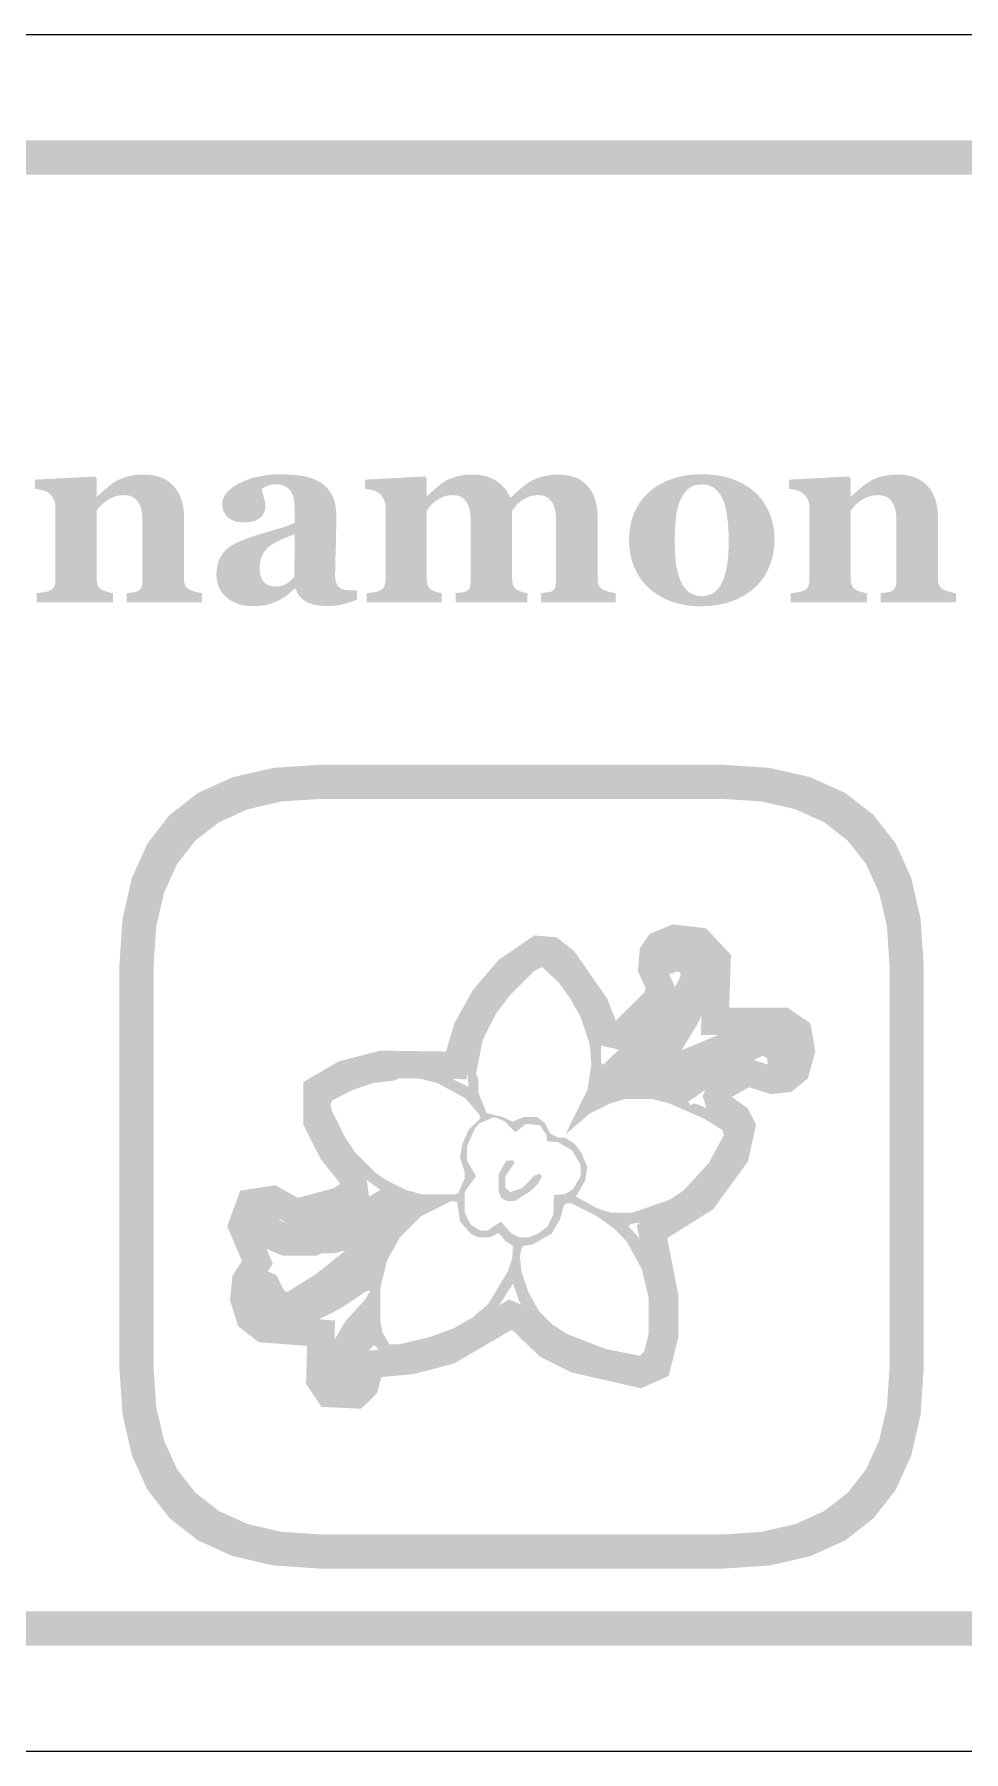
# Model space of a CAD drawing. Header units: millimetres. Extents: x 6 to 441, y 6 to 299.
# Drawn here: x 297.91 to 308.77, y 45.96 to 66.04 of the extents above; entities that cross this region are included whole.
import ezdxf

# ---------------------------------------------------------------- set-up
doc = ezdxf.new("R2010")
doc.units = ezdxf.units.MM
doc.layers.add('CUT', color=1, linetype='Continuous')
doc.layers.add('RASTER', color=7, linetype='Continuous')

msp = doc.modelspace()

# ---------------------------------------------------------------- hatches: boundary and pattern name
at = {"layer": 'RASTER'}
h = msp.add_hatch(color=7, dxfattribs=at)
h.paths.add_polyline_path([(283.2, 62.6), (283.234, 63.116), (283.338, 63.563), (283.509, 63.941), (283.75, 64.25), (284.059, 64.491), (284.438, 64.662), (284.884, 64.766), (285.4, 64.8), (342.6, 64.8), (343.116, 64.766), (343.563, 64.663), (343.941, 64.491), (344.25, 64.25), (344.491, 63.941), (344.663, 63.563), (344.766, 63.116), (344.8, 62.6), (344.8, 49.4), (344.766, 48.884), (344.662, 48.438), (344.491, 48.059), (344.25, 47.75), (343.941, 47.509), (343.563, 47.337), (343.116, 47.234), (342.6, 47.2), (285.4, 47.2), (284.884, 47.234), (284.438, 47.337), (284.059, 47.509), (283.75, 47.75), (283.509, 48.059), (283.338, 48.438), (283.234, 48.884), (283.2, 49.4)])
h.paths.add_polyline_path([(283.6, 62.6), (283.6, 49.4), (283.628, 48.978), (283.713, 48.613), (283.853, 48.303), (284.05, 48.05), (284.303, 47.853), (284.612, 47.713), (284.978, 47.628), (285.4, 47.6), (342.6, 47.6), (343.022, 47.628), (343.388, 47.713), (343.697, 47.853), (343.95, 48.05), (344.147, 48.303), (344.287, 48.613), (344.372, 48.978), (344.4, 49.4), (344.4, 62.6), (344.372, 63.022), (344.287, 63.387), (344.147, 63.697), (343.95, 63.95), (343.697, 64.147), (343.388, 64.288), (343.022, 64.372), (342.6, 64.4), (285.4, 64.4), (284.978, 64.372), (284.612, 64.288), (284.303, 64.147), (284.05, 63.95), (283.853, 63.697), (283.713, 63.387), (283.628, 63.022), (283.6, 62.6)], flags=0)
for points in [[(299.867, 59.4), (298.985, 59.4), (298.985, 59.507), (298.992, 59.508), (299, 59.508), (299.008, 59.509), (299.016, 59.51), (299.025, 59.511), (299.034, 59.512), (299.043, 59.513), (299.053, 59.514), (299.062, 59.515), (299.071, 59.517), (299.08, 59.518), (299.088, 59.52), (299.095, 59.522), (299.101, 59.524), (299.107, 59.526), (299.113, 59.529), (299.12, 59.533), (299.127, 59.538), (299.133, 59.543), (299.139, 59.549), (299.144, 59.555), (299.149, 59.561), (299.153, 59.568), (299.157, 59.576), (299.16, 59.584), (299.163, 59.593), (299.165, 59.603), (299.167, 59.614), (299.168, 59.626), (299.169, 59.638), (299.17, 59.652), (299.17, 59.667), (299.17, 60.352), (299.169, 60.388), (299.166, 60.422), (299.162, 60.454), (299.156, 60.483), (299.148, 60.51), (299.139, 60.535), (299.128, 60.557), (299.115, 60.577), (299.1, 60.595), (299.084, 60.61), (299.066, 60.623), (299.047, 60.634), (299.026, 60.642), (299.003, 60.648), (298.979, 60.651), (298.953, 60.652), (298.939, 60.652), (298.924, 60.651), (298.91, 60.65), (298.897, 60.648), (298.883, 60.646), (298.87, 60.643), (298.857, 60.639), (298.844, 60.635), (298.831, 60.63), (298.819, 60.625), (298.806, 60.619), (298.794, 60.613), (298.782, 60.607), (298.769, 60.599), (298.757, 60.592), (298.745, 60.584), (298.735, 60.576), (298.725, 60.569), (298.716, 60.561), (298.707, 60.554), (298.699, 60.546), (298.691, 60.539), (298.684, 60.531), (298.677, 60.524), (298.671, 60.516), (298.665, 60.509), (298.659, 60.501), (298.653, 60.495), (298.648, 60.488), (298.643, 60.482), (298.638, 60.475), (298.634, 60.469), (298.634, 59.683), (298.634, 59.67), (298.635, 59.658), (298.636, 59.647), (298.637, 59.636), (298.64, 59.625), (298.642, 59.615), (298.645, 59.606), (298.648, 59.597), (298.652, 59.589), (298.657, 59.581), (298.662, 59.574), (298.668, 59.567), (298.674, 59.561), (298.681, 59.555), (298.689, 59.55), (298.697, 59.545), (298.703, 59.542), (298.709, 59.539), (298.716, 59.536), (298.723, 59.533), (298.731, 59.53), (298.739, 59.527), (298.747, 59.524), (298.755, 59.522), (298.764, 59.519), (298.773, 59.517), (298.782, 59.515), (298.79, 59.513), (298.799, 59.511), (298.807, 59.509), (298.816, 59.508), (298.824, 59.507), (298.824, 59.4), (297.934, 59.4), (297.934, 59.507), (297.943, 59.508), (297.952, 59.509), (297.961, 59.509), (297.97, 59.51), (297.98, 59.511), (297.989, 59.513), (297.998, 59.514), (298.008, 59.515), (298.017, 59.516), (298.026, 59.518), (298.034, 59.519), (298.042, 59.521), (298.05, 59.523), (298.057, 59.525), (298.065, 59.527), (298.071, 59.529), (298.083, 59.533), (298.093, 59.538), (298.102, 59.543), (298.111, 59.549), (298.118, 59.556), (298.125, 59.563), (298.131, 59.571), (298.136, 59.579), (298.14, 59.587), (298.143, 59.597), (298.146, 59.607), (298.149, 59.618), (298.151, 59.629), (298.152, 59.641), (298.153, 59.653), (298.153, 59.667), (298.153, 60.519), (298.153, 60.53), (298.152, 60.542), (298.15, 60.553), (298.147, 60.564), (298.144, 60.575), (298.14, 60.586), (298.135, 60.597), (298.13, 60.608), (298.124, 60.619), (298.117, 60.629), (298.11, 60.639), (298.103, 60.648), (298.095, 60.657), (298.086, 60.665), (298.078, 60.673), (298.068, 60.68), (298.062, 60.685), (298.054, 60.689), (298.047, 60.693), (298.039, 60.696), (298.03, 60.7), (298.021, 60.703), (298.012, 60.707), (298.002, 60.71), (297.992, 60.712), (297.981, 60.715), (297.97, 60.717), (297.959, 60.719), (297.948, 60.721), (297.937, 60.723), (297.925, 60.724), (297.913, 60.726), (297.913, 60.833), (298.612, 60.871), (298.634, 60.849), (298.634, 60.636), (298.64, 60.636), (298.65, 60.646), (298.661, 60.656), (298.673, 60.666), (298.685, 60.677), (298.698, 60.688), (298.711, 60.699), (298.725, 60.712), (298.739, 60.724), (298.754, 60.737), (298.768, 60.749), (298.782, 60.76), (298.796, 60.771), (298.809, 60.781), (298.822, 60.79), (298.835, 60.799), (298.848, 60.808), (298.862, 60.816), (298.877, 60.825), (298.893, 60.833), (298.91, 60.84), (298.929, 60.848), (298.948, 60.855), (298.968, 60.861), (298.99, 60.868), (299.012, 60.874), (299.034, 60.879), (299.057, 60.883), (299.081, 60.886), (299.104, 60.889), (299.128, 60.891), (299.153, 60.892), (299.177, 60.893), (299.235, 60.891), (299.289, 60.884), (299.34, 60.874), (299.386, 60.859), (299.429, 60.84), (299.468, 60.816), (299.504, 60.789), (299.535, 60.757), (299.563, 60.722), (299.588, 60.684), (299.608, 60.643), (299.625, 60.6), (299.638, 60.553), (299.647, 60.504), (299.653, 60.452), (299.655, 60.398), (299.655, 59.68), (299.655, 59.667), (299.656, 59.654), (299.657, 59.642), (299.659, 59.631), (299.661, 59.621), (299.664, 59.611), (299.667, 59.602), (299.671, 59.593), (299.675, 59.586), (299.681, 59.578), (299.687, 59.571), (299.694, 59.564), (299.702, 59.558), (299.711, 59.552), (299.72, 59.547), (299.731, 59.542), (299.737, 59.54), (299.743, 59.537), (299.75, 59.534), (299.757, 59.532), (299.765, 59.529), (299.772, 59.527), (299.78, 59.524), (299.789, 59.522), (299.798, 59.519), (299.807, 59.517), (299.816, 59.515), (299.826, 59.513), (299.836, 59.511), (299.846, 59.509), (299.856, 59.508), (299.867, 59.507)], [(304.701, 59.4), (303.828, 59.4), (303.828, 59.507), (303.836, 59.508), (303.844, 59.509), (303.853, 59.51), (303.861, 59.511), (303.87, 59.512), (303.878, 59.513), (303.887, 59.514), (303.896, 59.514), (303.904, 59.515), (303.912, 59.516), (303.92, 59.518), (303.928, 59.519), (303.935, 59.521), (303.942, 59.524), (303.948, 59.526), (303.954, 59.529), (303.962, 59.533), (303.969, 59.537), (303.975, 59.543), (303.98, 59.548), (303.985, 59.555), (303.989, 59.562), (303.993, 59.57), (303.995, 59.578), (303.997, 59.587), (303.999, 59.596), (304, 59.607), (304.002, 59.617), (304.003, 59.629), (304.003, 59.641), (304.004, 59.653), (304.004, 59.667), (304.004, 60.351), (304.003, 60.387), (304.001, 60.421), (303.996, 60.453), (303.991, 60.483), (303.983, 60.51), (303.974, 60.535), (303.963, 60.557), (303.95, 60.577), (303.936, 60.595), (303.921, 60.61), (303.904, 60.623), (303.885, 60.634), (303.866, 60.642), (303.844, 60.648), (303.822, 60.651), (303.797, 60.652), (303.782, 60.652), (303.767, 60.651), (303.752, 60.65), (303.738, 60.647), (303.724, 60.645), (303.711, 60.641), (303.698, 60.637), (303.685, 60.633), (303.673, 60.628), (303.661, 60.622), (303.65, 60.616), (303.638, 60.611), (303.627, 60.604), (303.616, 60.598), (303.606, 60.591), (303.595, 60.584), (303.585, 60.576), (303.575, 60.568), (303.566, 60.561), (303.557, 60.553), (303.55, 60.545), (303.542, 60.537), (303.535, 60.53), (303.529, 60.522), (303.524, 60.515), (303.518, 60.507), (303.513, 60.5), (303.508, 60.494), (303.503, 60.487), (303.498, 60.481), (303.494, 60.475), (303.49, 60.469), (303.49, 59.683), (303.49, 59.67), (303.491, 59.658), (303.491, 59.646), (303.493, 59.635), (303.495, 59.625), (303.497, 59.615), (303.499, 59.606), (303.502, 59.597), (303.506, 59.589), (303.51, 59.581), (303.515, 59.574), (303.52, 59.568), (303.526, 59.561), (303.533, 59.555), (303.54, 59.55), (303.548, 59.545), (303.554, 59.542), (303.56, 59.539), (303.567, 59.536), (303.573, 59.533), (303.58, 59.53), (303.587, 59.527), (303.594, 59.524), (303.602, 59.522), (303.609, 59.519), (303.617, 59.517), (303.625, 59.515), (303.633, 59.513), (303.641, 59.511), (303.649, 59.509), (303.657, 59.508), (303.666, 59.507), (303.666, 59.4), (302.829, 59.4), (302.829, 59.507), (302.836, 59.508), (302.844, 59.508), (302.852, 59.509), (302.86, 59.51), (302.868, 59.511), (302.877, 59.512), (302.887, 59.513), (302.896, 59.514), (302.906, 59.515), (302.915, 59.517), (302.923, 59.518), (302.931, 59.52), (302.938, 59.522), (302.944, 59.524), (302.95, 59.526), (302.955, 59.529), (302.962, 59.533), (302.969, 59.538), (302.975, 59.543), (302.981, 59.549), (302.985, 59.555), (302.989, 59.561), (302.993, 59.568), (302.995, 59.576), (302.998, 59.584), (303, 59.593), (303.001, 59.603), (303.003, 59.614), (303.004, 59.626), (303.004, 59.638), (303.005, 59.652), (303.005, 59.667), (303.005, 60.351), (303.004, 60.387), (303.002, 60.421), (302.997, 60.453), (302.992, 60.483), (302.984, 60.51), (302.975, 60.535), (302.964, 60.557), (302.951, 60.577), (302.937, 60.595), (302.922, 60.61), (302.905, 60.623), (302.886, 60.634), (302.867, 60.642), (302.845, 60.648), (302.823, 60.651), (302.798, 60.652), (302.783, 60.652), (302.768, 60.651), (302.753, 60.65), (302.739, 60.647), (302.725, 60.645), (302.712, 60.641), (302.699, 60.637), (302.686, 60.633), (302.674, 60.628), (302.662, 60.622), (302.651, 60.616), (302.639, 60.611), (302.628, 60.604), (302.617, 60.598), (302.607, 60.591), (302.596, 60.584), (302.586, 60.576), (302.576, 60.568), (302.567, 60.561), (302.558, 60.553), (302.551, 60.545), (302.543, 60.537), (302.536, 60.53), (302.53, 60.522), (302.525, 60.515), (302.519, 60.507), (302.514, 60.5), (302.509, 60.494), (302.504, 60.487), (302.499, 60.481), (302.495, 60.475), (302.491, 60.469), (302.491, 59.683), (302.491, 59.67), (302.492, 59.658), (302.493, 59.647), (302.494, 59.636), (302.496, 59.625), (302.498, 59.616), (302.501, 59.606), (302.504, 59.598), (302.508, 59.59), (302.512, 59.582), (302.517, 59.575), (302.522, 59.568), (302.528, 59.561), (302.535, 59.555), (302.543, 59.55), (302.551, 59.545), (302.557, 59.542), (302.563, 59.539), (302.569, 59.536), (302.576, 59.533), (302.583, 59.53), (302.59, 59.527), (302.597, 59.524), (302.604, 59.522), (302.612, 59.519), (302.619, 59.517), (302.627, 59.515), (302.635, 59.513), (302.643, 59.511), (302.651, 59.509), (302.66, 59.508), (302.668, 59.507), (302.668, 59.4), (301.791, 59.4), (301.791, 59.507), (301.8, 59.508), (301.809, 59.508), (301.819, 59.509), (301.828, 59.51), (301.838, 59.511), (301.847, 59.512), (301.856, 59.513), (301.865, 59.514), (301.874, 59.515), (301.883, 59.517), (301.891, 59.518), (301.899, 59.52), (301.907, 59.522), (301.914, 59.524), (301.921, 59.526), (301.928, 59.529), (301.939, 59.534), (301.95, 59.539), (301.959, 59.544), (301.968, 59.55), (301.975, 59.557), (301.982, 59.564), (301.988, 59.571), (301.993, 59.579), (301.997, 59.588), (302, 59.597), (302.003, 59.607), (302.006, 59.618), (302.008, 59.629), (302.009, 59.641), (302.01, 59.653), (302.01, 59.667), (302.01, 60.519), (302.01, 60.531), (302.009, 60.542), (302.007, 60.554), (302.004, 60.565), (302.001, 60.577), (301.996, 60.588), (301.991, 60.599), (301.985, 60.611), (301.979, 60.622), (301.972, 60.632), (301.965, 60.641), (301.958, 60.65), (301.95, 60.659), (301.942, 60.667), (301.934, 60.674), (301.925, 60.68), (301.918, 60.685), (301.911, 60.689), (301.904, 60.693), (301.895, 60.696), (301.887, 60.7), (301.878, 60.703), (301.868, 60.707), (301.859, 60.71), (301.848, 60.712), (301.838, 60.715), (301.827, 60.717), (301.816, 60.719), (301.805, 60.721), (301.794, 60.723), (301.782, 60.724), (301.77, 60.726), (301.77, 60.833), (302.469, 60.871), (302.491, 60.849), (302.491, 60.642), (302.497, 60.642), (302.507, 60.652), (302.518, 60.661), (302.53, 60.672), (302.541, 60.682), (302.554, 60.693), (302.567, 60.705), (302.58, 60.717), (302.594, 60.729), (302.608, 60.742), (302.622, 60.753), (302.635, 60.764), (302.649, 60.775), (302.662, 60.785), (302.675, 60.794), (302.688, 60.803), (302.7, 60.811), (302.714, 60.819), (302.729, 60.827), (302.745, 60.835), (302.762, 60.843), (302.78, 60.85), (302.799, 60.857), (302.819, 60.863), (302.839, 60.869), (302.861, 60.875), (302.883, 60.879), (302.905, 60.884), (302.928, 60.887), (302.952, 60.889), (302.976, 60.891), (303, 60.892), (303.025, 60.893), (303.066, 60.892), (303.105, 60.888), (303.143, 60.882), (303.179, 60.875), (303.213, 60.864), (303.245, 60.852), (303.276, 60.837), (303.304, 60.82), (303.331, 60.801), (303.356, 60.781), (303.379, 60.759), (303.4, 60.736), (303.419, 60.711), (303.436, 60.685), (303.451, 60.657), (303.463, 60.628), (303.477, 60.628), (303.487, 60.638), (303.499, 60.648), (303.511, 60.659), (303.524, 60.671), (303.537, 60.682), (303.551, 60.695), (303.565, 60.707), (303.581, 60.721), (303.596, 60.734), (303.611, 60.746), (303.625, 60.758), (303.64, 60.769), (303.653, 60.779), (303.667, 60.789), (303.68, 60.798), (303.693, 60.806), (303.708, 60.815), (303.724, 60.824), (303.741, 60.832), (303.758, 60.84), (303.777, 60.847), (303.797, 60.855), (303.817, 60.861), (303.839, 60.868), (303.861, 60.874), (303.884, 60.879), (303.907, 60.883), (303.931, 60.886), (303.955, 60.889), (303.979, 60.891), (304.004, 60.892), (304.029, 60.893), (304.083, 60.891), (304.133, 60.885), (304.18, 60.874), (304.225, 60.86), (304.266, 60.842), (304.303, 60.819), (304.338, 60.793), (304.369, 60.762), (304.397, 60.728), (304.422, 60.69), (304.442, 60.649), (304.459, 60.604), (304.472, 60.556), (304.481, 60.505), (304.487, 60.45), (304.489, 60.392), (304.489, 59.68), (304.489, 59.667), (304.49, 59.654), (304.491, 59.642), (304.493, 59.631), (304.495, 59.62), (304.498, 59.61), (304.501, 59.601), (304.505, 59.593), (304.509, 59.585), (304.515, 59.577), (304.521, 59.57), (304.528, 59.564), (304.535, 59.557), (304.544, 59.552), (304.553, 59.547), (304.563, 59.542), (304.57, 59.54), (304.576, 59.537), (304.583, 59.534), (304.59, 59.532), (304.597, 59.529), (304.605, 59.527), (304.613, 59.524), (304.621, 59.522), (304.63, 59.519), (304.639, 59.517), (304.649, 59.515), (304.659, 59.513), (304.669, 59.511), (304.679, 59.509), (304.69, 59.508), (304.701, 59.507)], [(308.678, 59.4), (307.796, 59.4), (307.796, 59.507), (307.804, 59.508), (307.811, 59.508), (307.819, 59.509), (307.827, 59.51), (307.836, 59.511), (307.845, 59.512), (307.854, 59.513), (307.864, 59.514), (307.873, 59.515), (307.882, 59.517), (307.891, 59.518), (307.899, 59.52), (307.906, 59.522), (307.912, 59.524), (307.918, 59.526), (307.924, 59.529), (307.931, 59.533), (307.938, 59.538), (307.944, 59.543), (307.95, 59.549), (307.955, 59.555), (307.96, 59.561), (307.964, 59.568), (307.968, 59.576), (307.971, 59.584), (307.974, 59.593), (307.976, 59.603), (307.978, 59.614), (307.979, 59.626), (307.98, 59.638), (307.981, 59.652), (307.981, 59.667), (307.981, 60.352), (307.98, 60.388), (307.978, 60.422), (307.973, 60.454), (307.967, 60.483), (307.959, 60.51), (307.95, 60.535), (307.939, 60.557), (307.926, 60.577), (307.911, 60.595), (307.895, 60.61), (307.878, 60.623), (307.858, 60.634), (307.837, 60.642), (307.814, 60.648), (307.79, 60.651), (307.764, 60.652), (307.75, 60.652), (307.735, 60.651), (307.721, 60.65), (307.708, 60.648), (307.694, 60.646), (307.681, 60.643), (307.668, 60.639), (307.655, 60.635), (307.642, 60.63), (307.63, 60.625), (307.617, 60.619), (307.605, 60.613), (307.593, 60.607), (307.58, 60.599), (307.568, 60.592), (307.556, 60.584), (307.546, 60.576), (307.536, 60.569), (307.527, 60.561), (307.518, 60.554), (307.51, 60.546), (307.502, 60.539), (307.495, 60.531), (307.488, 60.524), (307.482, 60.516), (307.476, 60.509), (307.47, 60.501), (307.464, 60.495), (307.459, 60.488), (307.454, 60.482), (307.449, 60.475), (307.445, 60.469), (307.445, 59.683), (307.445, 59.67), (307.446, 59.658), (307.447, 59.647), (307.448, 59.636), (307.451, 59.625), (307.453, 59.615), (307.456, 59.606), (307.459, 59.597), (307.463, 59.589), (307.468, 59.581), (307.473, 59.574), (307.479, 59.567), (307.485, 59.561), (307.492, 59.555), (307.5, 59.55), (307.508, 59.545), (307.514, 59.542), (307.52, 59.539), (307.527, 59.536), (307.534, 59.533), (307.542, 59.53), (307.55, 59.527), (307.558, 59.524), (307.566, 59.522), (307.575, 59.519), (307.584, 59.517), (307.593, 59.515), (307.601, 59.513), (307.61, 59.511), (307.618, 59.509), (307.627, 59.508), (307.635, 59.507), (307.635, 59.4), (306.745, 59.4), (306.745, 59.507), (306.754, 59.508), (306.763, 59.509), (306.772, 59.509), (306.781, 59.51), (306.791, 59.511), (306.8, 59.513), (306.809, 59.514), (306.819, 59.515), (306.828, 59.516), (306.837, 59.518), (306.845, 59.519), (306.853, 59.521), (306.861, 59.523), (306.868, 59.525), (306.876, 59.527), (306.882, 59.529), (306.894, 59.533), (306.904, 59.538), (306.913, 59.543), (306.922, 59.549), (306.929, 59.556), (306.936, 59.563), (306.942, 59.571), (306.947, 59.579), (306.951, 59.587), (306.954, 59.597), (306.957, 59.607), (306.96, 59.618), (306.962, 59.629), (306.963, 59.641), (306.964, 59.653), (306.964, 59.667), (306.964, 60.519), (306.964, 60.53), (306.963, 60.542), (306.961, 60.553), (306.958, 60.564), (306.955, 60.575), (306.951, 60.586), (306.946, 60.597), (306.941, 60.608), (306.935, 60.619), (306.928, 60.629), (306.921, 60.639), (306.914, 60.648), (306.906, 60.657), (306.898, 60.665), (306.889, 60.673), (306.879, 60.68), (306.873, 60.685), (306.865, 60.689), (306.858, 60.693), (306.85, 60.696), (306.841, 60.7), (306.832, 60.703), (306.823, 60.707), (306.813, 60.71), (306.803, 60.712), (306.792, 60.715), (306.781, 60.717), (306.77, 60.719), (306.759, 60.721), (306.748, 60.723), (306.736, 60.724), (306.724, 60.726), (306.724, 60.833), (307.423, 60.871), (307.445, 60.849), (307.445, 60.636), (307.451, 60.636), (307.461, 60.646), (307.472, 60.656), (307.484, 60.666), (307.496, 60.677), (307.509, 60.688), (307.522, 60.699), (307.536, 60.712), (307.55, 60.724), (307.565, 60.737), (307.579, 60.749), (307.593, 60.76), (307.607, 60.771), (307.62, 60.781), (307.633, 60.79), (307.646, 60.799), (307.659, 60.808), (307.673, 60.816), (307.688, 60.825), (307.704, 60.833), (307.721, 60.84), (307.74, 60.848), (307.759, 60.855), (307.779, 60.861), (307.801, 60.868), (307.823, 60.874), (307.845, 60.879), (307.868, 60.883), (307.892, 60.886), (307.915, 60.889), (307.939, 60.891), (307.964, 60.892), (307.988, 60.893), (308.046, 60.891), (308.1, 60.884), (308.151, 60.874), (308.197, 60.859), (308.24, 60.84), (308.279, 60.816), (308.315, 60.789), (308.346, 60.757), (308.374, 60.722), (308.399, 60.684), (308.419, 60.643), (308.436, 60.6), (308.449, 60.553), (308.458, 60.504), (308.464, 60.452), (308.466, 60.398), (308.466, 59.68), (308.466, 59.667), (308.467, 59.654), (308.468, 59.642), (308.47, 59.631), (308.472, 59.621), (308.475, 59.611), (308.478, 59.602), (308.482, 59.593), (308.486, 59.586), (308.492, 59.578), (308.498, 59.571), (308.505, 59.564), (308.513, 59.558), (308.522, 59.552), (308.531, 59.547), (308.542, 59.542), (308.548, 59.54), (308.554, 59.537), (308.561, 59.534), (308.568, 59.532), (308.576, 59.529), (308.583, 59.527), (308.591, 59.524), (308.6, 59.522), (308.609, 59.519), (308.618, 59.517), (308.627, 59.515), (308.637, 59.513), (308.647, 59.511), (308.657, 59.509), (308.667, 59.508), (308.678, 59.507)]]:
    msp.add_hatch(color=7, dxfattribs=at).paths.add_polyline_path(points)
h = msp.add_hatch(color=7, dxfattribs=at)
h.paths.add_polyline_path([(301.678, 59.431), (301.661, 59.424), (301.644, 59.417), (301.626, 59.411), (301.607, 59.404), (301.588, 59.398), (301.568, 59.391), (301.547, 59.385), (301.525, 59.379), (301.503, 59.374), (301.481, 59.369), (301.458, 59.365), (301.435, 59.362), (301.412, 59.359), (301.388, 59.358), (301.364, 59.356), (301.339, 59.356), (301.296, 59.357), (301.255, 59.359), (301.218, 59.364), (301.183, 59.369), (301.151, 59.377), (301.123, 59.386), (301.097, 59.397), (301.074, 59.41), (301.054, 59.424), (301.035, 59.439), (301.018, 59.456), (301.003, 59.475), (300.989, 59.494), (300.977, 59.516), (300.967, 59.538), (300.958, 59.563), (300.95, 59.563), (300.937, 59.55), (300.925, 59.539), (300.913, 59.527), (300.901, 59.516), (300.889, 59.506), (300.877, 59.496), (300.865, 59.487), (300.854, 59.478), (300.842, 59.469), (300.83, 59.461), (300.818, 59.453), (300.806, 59.445), (300.794, 59.438), (300.781, 59.431), (300.768, 59.424), (300.755, 59.418), (300.738, 59.41), (300.721, 59.403), (300.704, 59.396), (300.687, 59.39), (300.671, 59.384), (300.654, 59.379), (300.638, 59.374), (300.622, 59.37), (300.606, 59.366), (300.587, 59.363), (300.567, 59.361), (300.546, 59.358), (300.523, 59.357), (300.498, 59.356), (300.472, 59.355), (300.444, 59.355), (300.403, 59.356), (300.362, 59.361), (300.324, 59.369), (300.287, 59.38), (300.251, 59.394), (300.217, 59.411), (300.185, 59.431), (300.154, 59.455), (300.126, 59.481), (300.102, 59.509), (300.081, 59.539), (300.064, 59.572), (300.051, 59.606), (300.042, 59.642), (300.036, 59.68), (300.034, 59.721), (300.035, 59.744), (300.036, 59.767), (300.038, 59.788), (300.041, 59.809), (300.044, 59.829), (300.049, 59.848), (300.054, 59.866), (300.061, 59.883), (300.067, 59.899), (300.075, 59.915), (300.083, 59.93), (300.092, 59.945), (300.102, 59.96), (300.112, 59.974), (300.124, 59.988), (300.135, 60.001), (300.146, 60.012), (300.158, 60.023), (300.17, 60.033), (300.183, 60.043), (300.196, 60.053), (300.209, 60.062), (300.223, 60.07), (300.237, 60.078), (300.252, 60.086), (300.267, 60.093), (300.282, 60.101), (300.298, 60.108), (300.314, 60.115), (300.33, 60.122), (300.347, 60.129), (300.364, 60.135), (300.398, 60.147), (300.433, 60.16), (300.47, 60.172), (300.509, 60.185), (300.549, 60.197), (300.591, 60.21), (300.635, 60.223), (300.68, 60.236), (300.725, 60.249), (300.766, 60.261), (300.805, 60.273), (300.84, 60.285), (300.872, 60.296), (300.901, 60.308), (300.927, 60.318), (300.95, 60.329), (300.95, 60.469), (300.95, 60.479), (300.949, 60.489), (300.949, 60.5), (300.948, 60.512), (300.947, 60.524), (300.946, 60.537), (300.945, 60.551), (300.944, 60.566), (300.942, 60.581), (300.94, 60.595), (300.938, 60.608), (300.935, 60.621), (300.931, 60.634), (300.928, 60.645), (300.924, 60.657), (300.919, 60.667), (300.913, 60.679), (300.907, 60.69), (300.9, 60.7), (300.893, 60.71), (300.884, 60.72), (300.875, 60.729), (300.865, 60.738), (300.854, 60.746), (300.843, 60.754), (300.831, 60.76), (300.818, 60.766), (300.804, 60.77), (300.789, 60.774), (300.773, 60.776), (300.756, 60.778), (300.739, 60.778), (300.723, 60.778), (300.708, 60.777), (300.693, 60.776), (300.68, 60.774), (300.667, 60.771), (300.654, 60.768), (300.642, 60.764), (300.631, 60.76), (300.621, 60.756), (300.611, 60.751), (300.601, 60.746), (300.592, 60.742), (300.584, 60.737), (300.576, 60.732), (300.568, 60.728), (300.562, 60.723), (300.563, 60.715), (300.565, 60.706), (300.567, 60.696), (300.57, 60.686), (300.573, 60.674), (300.577, 60.662), (300.582, 60.648), (300.586, 60.633), (300.591, 60.618), (300.595, 60.604), (300.599, 60.589), (300.602, 60.574), (300.604, 60.56), (300.606, 60.546), (300.607, 60.532), (300.607, 60.518), (300.607, 60.511), (300.606, 60.504), (300.605, 60.497), (300.604, 60.49), (300.602, 60.482), (300.6, 60.473), (300.597, 60.465), (300.594, 60.455), (300.59, 60.446), (300.586, 60.438), (300.582, 60.43), (300.578, 60.422), (300.573, 60.415), (300.567, 60.408), (300.562, 60.402), (300.556, 60.396), (300.547, 60.389), (300.538, 60.382), (300.529, 60.376), (300.52, 60.37), (300.51, 60.365), (300.501, 60.36), (300.491, 60.355), (300.48, 60.351), (300.469, 60.347), (300.457, 60.344), (300.443, 60.341), (300.427, 60.339), (300.411, 60.337), (300.392, 60.336), (300.373, 60.335), (300.352, 60.335), (300.322, 60.335), (300.294, 60.338), (300.268, 60.343), (300.244, 60.349), (300.222, 60.358), (300.201, 60.368), (300.183, 60.38), (300.166, 60.394), (300.151, 60.409), (300.138, 60.426), (300.128, 60.443), (300.119, 60.462), (300.112, 60.482), (300.107, 60.503), (300.104, 60.525), (300.103, 60.548), (300.104, 60.569), (300.107, 60.588), (300.112, 60.608), (300.119, 60.626), (300.128, 60.644), (300.14, 60.662), (300.153, 60.679), (300.168, 60.696), (300.185, 60.712), (300.203, 60.727), (300.221, 60.741), (300.241, 60.755), (300.261, 60.768), (300.282, 60.781), (300.304, 60.792), (300.327, 60.803), (300.351, 60.814), (300.375, 60.824), (300.4, 60.833), (300.426, 60.842), (300.453, 60.851), (300.481, 60.858), (300.51, 60.865), (300.54, 60.871), (300.569, 60.877), (300.599, 60.882), (300.627, 60.886), (300.655, 60.89), (300.683, 60.892), (300.71, 60.894), (300.736, 60.895), (300.762, 60.896), (300.797, 60.895), (300.832, 60.895), (300.865, 60.893), (300.898, 60.891), (300.931, 60.889), (300.962, 60.886), (300.993, 60.883), (301.023, 60.879), (301.052, 60.874), (301.081, 60.868), (301.109, 60.861), (301.136, 60.853), (301.162, 60.844), (301.188, 60.833), (301.213, 60.822), (301.237, 60.809), (301.259, 60.796), (301.28, 60.781), (301.3, 60.764), (301.318, 60.746), (301.336, 60.727), (301.352, 60.706), (301.367, 60.684), (301.381, 60.66), (301.394, 60.635), (301.404, 60.608), (301.414, 60.579), (301.421, 60.548), (301.427, 60.516), (301.431, 60.481), (301.434, 60.445), (301.435, 60.406), (301.434, 60.364), (301.434, 60.32), (301.434, 60.274), (301.433, 60.225), (301.432, 60.175), (301.431, 60.123), (301.43, 60.07), (301.428, 60.014), (301.426, 59.959), (301.425, 59.91), (301.424, 59.865), (301.423, 59.826), (301.422, 59.791), (301.422, 59.761), (301.421, 59.735), (301.421, 59.715), (301.422, 59.699), (301.423, 59.684), (301.424, 59.669), (301.426, 59.656), (301.429, 59.643), (301.433, 59.632), (301.437, 59.621), (301.441, 59.611), (301.446, 59.602), (301.452, 59.593), (301.459, 59.585), (301.466, 59.578), (301.474, 59.571), (301.483, 59.565), (301.492, 59.559), (301.502, 59.554), (301.509, 59.551), (301.516, 59.549), (301.525, 59.546), (301.534, 59.544), (301.544, 59.543), (301.555, 59.542), (301.567, 59.541), (301.58, 59.54), (301.594, 59.539), (301.606, 59.539), (301.619, 59.539), (301.631, 59.538), (301.643, 59.538), (301.655, 59.538), (301.667, 59.538), (301.678, 59.538)])
h.paths.add_polyline_path([(300.95, 60.194), (300.929, 60.187), (300.909, 60.18), (300.888, 60.172), (300.868, 60.164), (300.848, 60.156), (300.827, 60.148), (300.807, 60.139), (300.787, 60.13), (300.767, 60.121), (300.749, 60.112), (300.731, 60.103), (300.714, 60.093), (300.698, 60.084), (300.683, 60.074), (300.669, 60.065), (300.655, 60.055), (300.642, 60.044), (300.63, 60.033), (300.618, 60.021), (300.607, 60.008), (300.597, 59.995), (300.587, 59.98), (300.578, 59.966), (300.57, 59.95), (300.563, 59.934), (300.557, 59.917), (300.552, 59.899), (300.547, 59.881), (300.544, 59.862), (300.541, 59.842), (300.54, 59.821), (300.54, 59.8), (300.54, 59.772), (300.543, 59.747), (300.547, 59.723), (300.553, 59.701), (300.56, 59.682), (300.569, 59.664), (300.579, 59.648), (300.592, 59.634), (300.605, 59.622), (300.619, 59.612), (300.634, 59.603), (300.65, 59.596), (300.666, 59.59), (300.683, 59.586), (300.701, 59.584), (300.72, 59.583), (300.739, 59.584), (300.758, 59.585), (300.776, 59.588), (300.793, 59.591), (300.809, 59.596), (300.825, 59.602), (300.839, 59.608), (300.852, 59.616), (300.865, 59.625), (300.878, 59.634), (300.89, 59.643), (300.901, 59.653), (300.912, 59.663), (300.923, 59.674), (300.934, 59.686), (300.944, 59.697)], flags=0)
h = msp.add_hatch(color=7, dxfattribs=at)
h.paths.add_polyline_path([(306.333, 60.68), (306.359, 60.654), (306.384, 60.627), (306.407, 60.599), (306.429, 60.569), (306.448, 60.538), (306.467, 60.506), (306.483, 60.473), (306.499, 60.439), (306.512, 60.403), (306.524, 60.367), (306.533, 60.33), (306.541, 60.292), (306.548, 60.254), (306.552, 60.214), (306.555, 60.175), (306.556, 60.134), (306.555, 60.094), (306.552, 60.054), (306.548, 60.015), (306.542, 59.976), (306.534, 59.938), (306.524, 59.9), (306.512, 59.863), (306.499, 59.827), (306.484, 59.792), (306.468, 59.757), (306.45, 59.725), (306.43, 59.693), (306.408, 59.663), (306.385, 59.634), (306.361, 59.606), (306.334, 59.58), (306.305, 59.554), (306.274, 59.528), (306.241, 59.505), (306.208, 59.483), (306.172, 59.463), (306.136, 59.444), (306.098, 59.427), (306.058, 59.412), (306.018, 59.398), (305.975, 59.386), (305.932, 59.376), (305.886, 59.368), (305.84, 59.361), (305.792, 59.357), (305.742, 59.354), (305.691, 59.353), (305.647, 59.354), (305.604, 59.356), (305.561, 59.36), (305.52, 59.366), (305.479, 59.373), (305.439, 59.382), (305.401, 59.392), (305.363, 59.404), (305.326, 59.418), (305.29, 59.433), (305.255, 59.45), (305.221, 59.468), (305.188, 59.489), (305.157, 59.51), (305.126, 59.533), (305.097, 59.558), (305.07, 59.583), (305.044, 59.61), (305.02, 59.638), (304.997, 59.668), (304.976, 59.699), (304.956, 59.731), (304.938, 59.765), (304.921, 59.801), (304.906, 59.837), (304.893, 59.875), (304.882, 59.914), (304.873, 59.954), (304.866, 59.994), (304.86, 60.036), (304.857, 60.079), (304.856, 60.124), (304.857, 60.167), (304.86, 60.209), (304.864, 60.25), (304.871, 60.29), (304.878, 60.328), (304.888, 60.365), (304.9, 60.402), (304.913, 60.436), (304.928, 60.47), (304.945, 60.503), (304.963, 60.535), (304.983, 60.566), (305.005, 60.596), (305.029, 60.625), (305.055, 60.653), (305.082, 60.68), (305.11, 60.705), (305.139, 60.729), (305.17, 60.751), (305.203, 60.771), (305.237, 60.79), (305.273, 60.808), (305.31, 60.824), (305.349, 60.839), (305.39, 60.852), (305.431, 60.864), (305.474, 60.874), (305.518, 60.882), (305.563, 60.888), (305.609, 60.892), (305.656, 60.895), (305.705, 60.896), (305.755, 60.895), (305.804, 60.892), (305.851, 60.888), (305.897, 60.882), (305.942, 60.874), (305.985, 60.864), (306.026, 60.852), (306.066, 60.839), (306.104, 60.824), (306.141, 60.808), (306.176, 60.79), (306.211, 60.771), (306.243, 60.751), (306.275, 60.729), (306.304, 60.705), (306.333, 60.68)])
h.paths.add_polyline_path([(305.958, 59.665), (305.966, 59.686), (305.973, 59.708), (305.98, 59.732), (305.986, 59.756), (305.992, 59.781), (305.997, 59.808), (306.002, 59.836), (306.006, 59.864), (306.009, 59.894), (306.012, 59.925), (306.015, 59.958), (306.017, 59.991), (306.019, 60.026), (306.02, 60.062), (306.021, 60.099), (306.021, 60.137), (306.021, 60.163), (306.02, 60.19), (306.019, 60.218), (306.017, 60.247), (306.015, 60.276), (306.013, 60.307), (306.01, 60.339), (306.006, 60.371), (306.002, 60.403), (305.998, 60.434), (305.993, 60.462), (305.988, 60.489), (305.982, 60.514), (305.976, 60.538), (305.969, 60.559), (305.962, 60.579), (305.953, 60.602), (305.943, 60.623), (305.932, 60.643), (305.92, 60.662), (305.908, 60.679), (305.894, 60.695), (305.88, 60.71), (305.865, 60.724), (305.849, 60.737), (305.832, 60.747), (305.814, 60.756), (305.794, 60.764), (305.774, 60.77), (305.753, 60.774), (305.731, 60.776), (305.708, 60.777), (305.682, 60.776), (305.658, 60.773), (305.635, 60.769), (305.614, 60.763), (305.594, 60.755), (305.575, 60.745), (305.557, 60.733), (305.541, 60.72), (305.526, 60.705), (305.512, 60.689), (305.499, 60.672), (305.486, 60.654), (305.475, 60.635), (305.464, 60.615), (305.454, 60.594), (305.445, 60.572), (305.438, 60.551), (305.431, 60.528), (305.425, 60.505), (305.419, 60.481), (305.414, 60.456), (305.41, 60.431), (305.406, 60.404), (305.403, 60.376), (305.4, 60.348), (305.398, 60.32), (305.396, 60.291), (305.394, 60.262), (305.393, 60.233), (305.392, 60.203), (305.391, 60.173), (305.391, 60.143), (305.391, 60.104), (305.392, 60.066), (305.393, 60.031), (305.394, 59.997), (305.395, 59.965), (305.397, 59.934), (305.399, 59.905), (305.401, 59.878), (305.404, 59.852), (305.408, 59.826), (305.413, 59.8), (305.419, 59.773), (305.426, 59.747), (305.433, 59.721), (305.442, 59.694), (305.451, 59.668), (305.46, 59.646), (305.47, 59.625), (305.481, 59.605), (305.492, 59.587), (305.505, 59.569), (305.518, 59.553), (305.533, 59.538), (305.548, 59.525), (305.564, 59.512), (305.581, 59.501), (305.6, 59.492), (305.619, 59.485), (305.64, 59.479), (305.661, 59.475), (305.684, 59.473), (305.708, 59.472), (305.729, 59.473), (305.75, 59.475), (305.77, 59.479), (305.789, 59.484), (305.808, 59.491), (305.825, 59.499), (305.842, 59.509), (305.858, 59.521), (305.874, 59.534), (305.888, 59.548), (305.902, 59.564), (305.915, 59.581), (305.927, 59.6), (305.938, 59.62), (305.948, 59.642), (305.958, 59.665)], flags=0)
h = msp.add_hatch(color=7, dxfattribs=at)
h.paths.add_polyline_path([(298.9, 55.15), (298.937, 55.701), (299.047, 56.178), (299.23, 56.582), (299.487, 56.912), (299.818, 57.17), (300.222, 57.353), (300.699, 57.463), (301.25, 57.5), (305.95, 57.5), (306.501, 57.463), (306.978, 57.353), (307.382, 57.17), (307.713, 56.913), (307.97, 56.582), (308.153, 56.178), (308.263, 55.701), (308.3, 55.15), (308.3, 50.45), (308.263, 49.899), (308.153, 49.422), (307.97, 49.018), (307.713, 48.688), (307.382, 48.43), (306.978, 48.247), (306.501, 48.137), (305.95, 48.1), (301.25, 48.1), (300.699, 48.137), (300.222, 48.247), (299.818, 48.43), (299.488, 48.688), (299.23, 49.018), (299.047, 49.422), (298.937, 49.899), (298.9, 50.45)])
h.paths.add_polyline_path([(299.3, 55.15), (299.3, 50.45), (299.33, 49.993), (299.422, 49.597), (299.574, 49.262), (299.788, 48.988), (300.062, 48.774), (300.397, 48.622), (300.793, 48.53), (301.25, 48.5), (305.95, 48.5), (306.407, 48.53), (306.803, 48.622), (307.138, 48.774), (307.413, 48.988), (307.626, 49.262), (307.778, 49.597), (307.87, 49.993), (307.9, 50.45), (307.9, 55.15), (307.87, 55.607), (307.778, 56.003), (307.626, 56.338), (307.412, 56.612), (307.138, 56.826), (306.803, 56.978), (306.407, 57.07), (305.95, 57.1), (301.25, 57.1), (300.793, 57.07), (300.397, 56.978), (300.062, 56.826), (299.788, 56.613), (299.574, 56.338), (299.422, 56.003), (299.33, 55.607), (299.3, 55.15)], flags=0)
h = msp.add_hatch(color=7, dxfattribs=at)
h.paths.add_polyline_path([(305.368, 55.633), (305.757, 55.587), (306.047, 55.275), (306.026, 54.659), (306.708, 54.659), (306.978, 54.473), (307.032, 54.142), (306.945, 53.831), (306.751, 53.673), (306.511, 53.648), (306.257, 53.73), (306.061, 53.617), (306.057, 53.607), (306.054, 53.617), (306.244, 53.482), (306.34, 53.29), (306.246, 52.861), (305.839, 52.302), (305.302, 51.964), (305.433, 51.296), (305.433, 50.809), (305.319, 50.353), (304.997, 50.209), (304.19, 50.392), (303.814, 50.579), (303.506, 50.876), (303.477, 50.889), (302.807, 50.496), (302.328, 50.373), (301.962, 50.341), (301.913, 50.156), (301.726, 49.969), (301.261, 49.992), (301.082, 50.261), (301.093, 50.704), (300.53, 50.747), (300.287, 50.935), (300.193, 51.237), (300.221, 51.526), (300.332, 51.697), (300.16, 52.103), (300.312, 52.52), (300.723, 52.582), (300.988, 52.435), (301.404, 52.548), (301.475, 52.593), (301.471, 52.615), (301.252, 52.889), (301.049, 53.292), (301.049, 53.789), (301.466, 54.032), (301.953, 54.157), (302.717, 54.146), (302.815, 54.477), (303.031, 54.865), (303.337, 55.223), (303.75, 55.504), (304.011, 55.481), (304.216, 55.32), (304.599, 54.767), (304.703, 54.504), (304.699, 54.505), (305.036, 54.837), (305.05, 54.884), (304.959, 55.089), (304.982, 55.352), (305.095, 55.522)])
h.paths.add_polyline_path([(305.412, 55.306), (305.307, 55.263), (305.293, 55.242), (305.285, 55.143), (305.39, 54.907), (305.319, 54.667), (304.8, 54.154), (304.467, 54.229), (304.315, 54.615), (303.98, 55.098), (303.888, 55.171), (303.836, 55.175), (303.552, 54.983), (303.295, 54.681), (303.112, 54.352), (302.955, 53.822), (301.991, 53.837), (301.589, 53.733), (301.369, 53.605), (301.369, 53.368), (301.522, 53.063), (301.776, 52.747), (301.82, 52.435), (301.535, 52.251), (300.946, 52.093), (300.663, 52.249), (300.548, 52.232), (300.504, 52.111), (300.693, 51.666), (300.532, 51.418), (300.518, 51.27), (300.563, 51.126), (300.65, 51.059), (301.42, 51.001), (301.405, 50.354), (301.438, 50.304), (301.601, 50.296), (301.626, 50.321), (301.71, 50.641), (302.274, 50.689), (302.684, 50.795), (303.454, 51.247), (303.686, 51.147), (304, 50.844), (304.298, 50.696), (304.964, 50.545), (305.046, 50.581), (305.113, 50.848), (305.113, 51.265), (304.946, 52.118), (305.616, 52.54), (305.948, 52.995), (306.003, 53.248), (305.993, 53.268), (305.779, 53.42), (305.717, 53.627), (305.809, 53.84), (306.219, 54.078), (306.545, 53.973), (306.623, 53.981), (306.664, 54.014), (306.704, 54.16), (306.684, 54.287), (306.608, 54.339), (305.695, 54.339), (305.722, 55.154), (305.603, 55.283), (305.412, 55.306)], flags=0)
h = msp.add_hatch(color=7, dxfattribs=at)
h.paths.add_polyline_path([(305.414, 55.393), (305.566, 55.401), (305.653, 55.355), (305.76, 55.276), (305.831, 55.135), (305.831, 54.895), (305.805, 54.789), (305.653, 54.462), (305.467, 54.159), (306.017, 54.39), (306.363, 54.47), (306.576, 54.444), (306.716, 54.372), (306.77, 54.319), (306.815, 54.204), (306.754, 54), (306.663, 53.904), (306.629, 53.885), (306.488, 53.904), (306.469, 54.071), (306.416, 54.098), (306.063, 53.92), (305.547, 53.558), (305.573, 53.521), (305.619, 53.54), (305.698, 53.513), (305.946, 53.388), (306.079, 53.282), (306.097, 53.168), (306.044, 53.035), (305.946, 52.841), (305.813, 52.655), (305.547, 52.389), (305.3, 52.237), (305.087, 52.158), (304.874, 52.131), (304.848, 52.104), (304.962, 51.98), (305.087, 51.732), (305.193, 51.307), (305.193, 50.802), (305.095, 50.502), (305.007, 50.456), (304.795, 50.483), (304.236, 50.642), (303.989, 50.767), (303.67, 51.06), (303.572, 51.227), (303.5, 51.432), (303.261, 51.06), (302.995, 50.874), (302.695, 50.722), (302.163, 50.589), (302.004, 50.589), (301.879, 50.714), (301.756, 50.597), (301.685, 50.483), (301.711, 50.377), (301.693, 50.262), (301.552, 50.164), (301.411, 50.209), (301.313, 50.35), (301.313, 50.536), (301.366, 50.696), (301.544, 50.996), (301.772, 51.246), (301.836, 51.352), (301.783, 51.342), (301.48, 51.14), (301.233, 51.015), (300.967, 50.935), (300.728, 50.935), (300.56, 51.007), (300.454, 51.14), (300.409, 51.28), (300.454, 51.448), (300.497, 51.512), (300.568, 51.546), (300.648, 51.573), (300.736, 51.528), (300.826, 51.352), (300.861, 51.334), (301.188, 51.538), (301.544, 51.82), (301.392, 51.785), (301.259, 51.785), (301.206, 51.759), (300.808, 51.759), (300.507, 51.884), (300.409, 52.051), (300.409, 52.184), (300.454, 52.272), (300.534, 52.352), (300.621, 52.37), (300.709, 52.325), (300.773, 52.176), (300.808, 52.158), (300.94, 52.158), (301.339, 52.264), (301.818, 52.45), (301.95, 52.53), (301.81, 52.628), (301.597, 52.841), (301.464, 53.027), (301.366, 53.194), (301.259, 53.46), (301.278, 53.628), (301.411, 53.734), (301.578, 53.806), (301.818, 53.885), (302.083, 53.939), (302.456, 53.939), (302.721, 53.859), (302.979, 53.734), (302.961, 54.098), (303.04, 54.364), (303.165, 54.611), (303.272, 54.771), (303.564, 55.09), (303.838, 55.268), (303.952, 55.222), (304.058, 55.116), (304.324, 54.744), (304.502, 54.337), (304.529, 54.231), (304.529, 54.018), (304.555, 53.992), (305.175, 54.595), (305.387, 54.888), (305.459, 55.028), (305.451, 55.074), (305.406, 55.082), (305.353, 55.055), (305.239, 55.074), (305.193, 55.135), (305.193, 55.214), (305.265, 55.329)])
h.paths.add_polyline_path([(303.838, 55.135), (303.75, 55.09), (303.458, 54.797), (303.298, 54.584), (303.147, 54.284), (303.067, 53.885), (303.093, 53.832), (303.093, 53.673), (303.192, 53.426), (303.386, 53.38), (303.492, 53.327), (303.625, 53.38), (303.785, 53.38), (303.872, 53.309), (303.936, 53.186), (304.024, 53.141), (304.104, 53.141), (304.218, 53.069), (304.298, 52.963), (304.369, 52.796), (304.343, 52.636), (304.236, 52.45), (304.476, 52.317), (304.635, 52.264), (304.901, 52.264), (305.334, 52.415), (305.494, 52.522), (305.786, 52.841), (305.964, 53.168), (305.946, 53.229), (305.733, 53.362), (305.326, 53.54), (305.114, 53.593), (304.821, 53.593), (304.635, 53.54), (304.388, 53.415), (304.112, 53.176), (304.369, 53.699), (304.415, 54), (304.396, 54.231), (304.29, 54.55), (304.165, 54.771), (304.032, 54.957)], flags=0)
h.paths.add_polyline_path([(302.163, 53.832), (302.11, 53.806), (301.871, 53.779), (301.632, 53.699), (301.384, 53.574), (301.366, 53.513), (301.392, 53.434), (301.544, 53.133), (301.65, 52.974), (301.889, 52.734), (301.996, 52.655), (302.243, 52.53), (302.429, 52.477), (302.828, 52.477), (302.862, 52.495), (302.934, 52.663), (302.934, 52.742), (302.881, 52.902), (302.907, 53.061), (302.979, 53.229), (303.101, 53.346), (303.12, 53.38), (303.101, 53.415), (302.942, 53.601), (302.615, 53.779), (302.402, 53.832)], flags=0)
h.paths.add_polyline_path([(303.28, 53.38), (303.112, 53.309), (303.059, 53.255), (302.961, 53.035), (302.961, 52.875), (303.067, 52.689), (302.934, 52.503), (302.934, 52.264), (303.006, 52.123), (303.12, 52.051), (303.2, 52.051), (303.359, 52.158), (303.484, 52.017), (303.572, 51.972), (303.678, 51.972), (303.793, 52.017), (303.899, 52.096), (303.971, 52.237), (303.979, 52.469), (304.104, 52.477), (304.202, 52.538), (304.29, 52.689), (304.29, 52.822), (304.191, 52.99), (304.024, 53.088), (303.899, 53.096), (303.891, 53.168), (303.819, 53.282), (303.652, 53.301), (303.527, 53.202), (303.394, 53.335)], flags=0)
h.paths.add_polyline_path([(303.42, 52.867), (303.492, 52.875), (303.519, 52.849), (303.412, 52.689), (303.412, 52.556), (303.466, 52.503), (303.606, 52.548), (303.75, 52.697), (303.811, 52.716), (303.838, 52.689), (303.793, 52.602), (303.713, 52.522), (303.519, 52.397), (303.439, 52.397), (303.367, 52.431), (303.333, 52.503), (303.333, 52.716)], flags=0)
h.paths.add_polyline_path([(302.775, 52.397), (302.421, 52.219), (302.182, 51.98), (302.03, 51.706), (301.95, 51.387), (301.95, 50.988), (301.977, 50.855), (302.057, 50.722), (302.163, 50.722), (302.509, 50.802), (302.801, 50.908), (303.022, 51.033), (303.208, 51.193), (303.439, 51.573), (303.492, 51.732), (303.5, 51.873), (303.404, 51.937), (303.333, 52.025), (303.226, 51.972), (303.093, 51.972), (303.006, 52.017), (302.881, 52.158), (302.846, 52.389)], flags=0)
h.paths.add_polyline_path([(304.13, 52.37), (304.096, 52.352), (304.05, 52.184), (303.952, 52.017), (303.731, 51.892), (303.617, 51.873), (303.599, 51.839), (303.58, 51.751), (303.599, 51.573), (303.678, 51.334), (303.803, 51.113), (303.963, 50.953), (304.122, 50.847), (304.582, 50.669), (304.981, 50.589), (305.034, 50.642), (305.087, 50.855), (305.087, 51.254), (305.007, 51.599), (304.829, 51.926), (304.67, 52.086), (304.484, 52.219), (304.183, 52.37)], flags=0)

# ---------------------------------------------------------------- linework, layer by layer
at = {"layer": 'CUT'}
for points in [[(284.999, 66.04), (343.001, 66.04)], [(343.001, 45.96), (284.999, 45.96)]]:
    msp.add_lwpolyline(points, dxfattribs=at)

doc.saveas('drawing.dxf')
